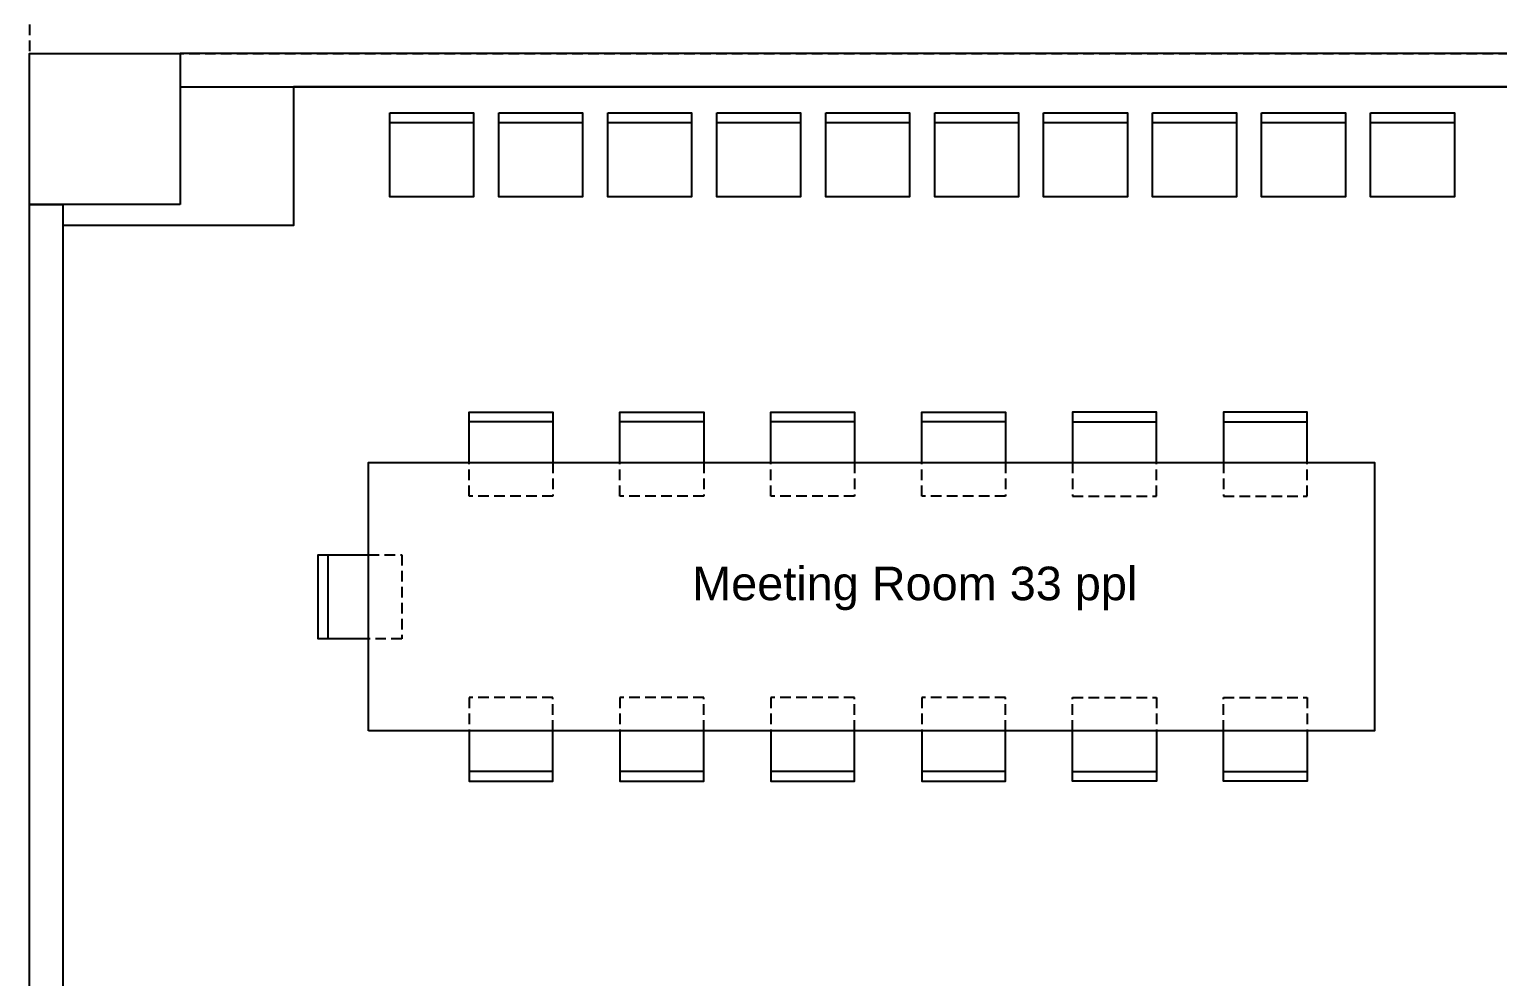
# Model space of a CAD drawing. Header units: centimetres. Extents: x -2363 to 10982, y -15317 to 6533.
# Drawn here: x -585 to 290, y 4097 to 4661 of the extents above; entities that cross this region are included whole.
import ezdxf

# ---------------------------------------------------------------- set-up
doc = ezdxf.new("R2010")
doc.units = ezdxf.units.CM
doc.header["$MEASUREMENT"] = 0
doc.linetypes.add('DASHED2', pattern=[9.525, 6.35, -3.175])
for name, color, linetype in [('00_Meeting rooms', 1, 'Continuous'), ('00_Walls', 6, 'Continuous'), ('01_Legends', 1, 'Continuous'), ('01_Office_Furnitures', 7, 'Continuous'), ('02_Temperature check station', 171, 'Continuous')]:
    doc.layers.add(name, color=color, linetype=linetype)
doc.styles.add('CHINA', font='QTXT', dxfattribs={"bigfont": 'AE.SHX'})

msp = doc.modelspace()

# ---------------------------------------------------------------- linework, layer by layer
at = {"layer": '00_Meeting rooms'}
msp.add_lwpolyline([(-565.49, 3692.15), (222.37, 3692.16), (222.37, 4017.16), (454.51, 4017.16), (454.51, 4557.15), (374.51, 4557.16), (374.51, 4627.16), (-427.99, 4627.16), (-427.99, 4544.66), (-565.49, 4544.66), (-565.49, 3847.16), (-495.91, 3847.17), (-495.91, 3757.17), (-565.49, 3757.16)], close=True, dxfattribs=at)
at = {"layer": '00_Walls'}
for p, q in [((374.51, 4647.16), (-495.49, 4647.17)), ((-495.49, 4647.17), (-495.49, 4627.16)), ((-495.49, 4627.16), (374.51, 4627.16)), ((-565.49, 4557.16), (-565.49, 4544.66))]:
    msp.add_line(p, q, dxfattribs=at)
for points in [[(-495.49, 4557.17), (-585.49, 4557.17), (-585.49, 4647.17), (-495.49, 4647.17)], [(-565.49, 3847.16), (-585.49, 3847.16), (-585.49, 4557.16), (-565.49, 4557.16)]]:
    msp.add_lwpolyline(points, close=True, dxfattribs=at)
at = {"layer": '01_Office_Furnitures'}
for points in [[(-370.49, 4611.65), (-320.49, 4611.65), (-320.49, 4561.65), (-370.49, 4561.65)], [(-370.49, 4611.65), (-320.49, 4611.65), (-320.49, 4605.83), (-370.49, 4605.83)], [(-305.49, 4611.65), (-255.49, 4611.65), (-255.49, 4561.65), (-305.49, 4561.65)], [(-305.49, 4611.65), (-255.49, 4611.65), (-255.49, 4605.83), (-305.49, 4605.83)], [(-240.49, 4611.65), (-190.49, 4611.65), (-190.49, 4561.65), (-240.49, 4561.65)], [(-240.49, 4611.65), (-190.49, 4611.65), (-190.49, 4605.83), (-240.49, 4605.83)], [(-175.49, 4611.65), (-125.49, 4611.65), (-125.49, 4561.65), (-175.49, 4561.65)], [(-175.49, 4611.65), (-125.49, 4611.65), (-125.49, 4605.83), (-175.49, 4605.83)], [(-110.49, 4611.65), (-60.49, 4611.65), (-60.49, 4561.65), (-110.49, 4561.65)], [(-110.49, 4611.65), (-60.49, 4611.65), (-60.49, 4605.83), (-110.49, 4605.83)], [(-45.49, 4611.65), (4.51, 4611.65), (4.51, 4561.65), (-45.49, 4561.65)], [(-45.49, 4611.65), (4.51, 4611.65), (4.51, 4605.83), (-45.49, 4605.83)], [(19.51, 4611.65), (69.51, 4611.65), (69.51, 4561.65), (19.51, 4561.65)], [(19.51, 4611.65), (69.51, 4611.65), (69.51, 4605.83), (19.51, 4605.83)], [(84.51, 4611.65), (134.51, 4611.65), (134.51, 4561.65), (84.51, 4561.65)], [(84.51, 4611.65), (134.51, 4611.65), (134.51, 4605.83), (84.51, 4605.83)], [(149.51, 4611.65), (199.51, 4611.65), (199.51, 4561.65), (149.51, 4561.65)], [(149.51, 4611.65), (199.51, 4611.65), (199.51, 4605.83), (149.51, 4605.83)], [(214.51, 4611.65), (264.51, 4611.65), (264.51, 4561.65), (214.51, 4561.65)], [(214.51, 4611.65), (264.51, 4611.65), (264.51, 4605.83), (214.51, 4605.83)], [(-383.25, 4243.28), (-383.25, 4403.28), (216.75, 4403.28), (216.75, 4243.28)]]:
    msp.add_lwpolyline(points, close=True, dxfattribs=at)
at = {"layer": '01_Office_Furnitures', "linetype": 'ByBlock'}
for points in [[(-323.25, 4403.28), (-323.25, 4433.28), (-273.25, 4433.28), (-273.25, 4403.28)], [(-233.25, 4403.28), (-233.25, 4433.28), (-183.25, 4433.28), (-183.25, 4403.28)], [(-143.25, 4403.28), (-143.25, 4433.28), (-93.25, 4433.28), (-93.25, 4403.28)], [(-53.25, 4403.28), (-53.25, 4433.28), (-3.25, 4433.28), (-3.25, 4403.28)], [(86.75, 4403.28), (86.75, 4433.28), (36.75, 4433.28), (36.75, 4403.28)], [(176.75, 4403.28), (176.75, 4433.28), (126.75, 4433.28), (126.75, 4403.28)], [(-273.25, 4427.45), (-323.25, 4427.45)], [(-183.25, 4427.45), (-233.25, 4427.45)], [(-93.25, 4427.45), (-143.25, 4427.45)], [(-3.25, 4427.45), (-53.25, 4427.45)], [(36.75, 4427.45), (86.75, 4427.45)], [(126.75, 4427.45), (176.75, 4427.45)], [(-383.25, 4298.28), (-413.25, 4298.28), (-413.25, 4348.28), (-383.25, 4348.28)], [(-407.43, 4348.28), (-407.43, 4298.28)], [(-323.25, 4243.28), (-323.25, 4213.28), (-273.25, 4213.28), (-273.25, 4243.28)], [(-233.25, 4243.28), (-233.25, 4213.28), (-183.25, 4213.28), (-183.25, 4243.28)], [(-143.25, 4243.28), (-143.25, 4213.28), (-93.25, 4213.28), (-93.25, 4243.28)], [(-53.25, 4243.28), (-53.25, 4213.28), (-3.25, 4213.28), (-3.25, 4243.28)], [(86.75, 4243.28), (86.75, 4213.28), (36.75, 4213.28), (36.75, 4243.28)], [(176.75, 4243.28), (176.75, 4213.28), (126.75, 4213.28), (126.75, 4243.28)], [(-273.25, 4219.1), (-323.25, 4219.1)], [(-183.25, 4219.1), (-233.25, 4219.1)], [(-93.25, 4219.1), (-143.25, 4219.1)], [(-3.25, 4219.1), (-53.25, 4219.1)], [(36.75, 4219.1), (86.75, 4219.1)], [(126.75, 4219.1), (176.75, 4219.1)]]:
    msp.add_lwpolyline(points, dxfattribs=at)
at = {"layer": '01_Office_Furnitures', "linetype": 'DASHED2'}
for points in [[(-273.25, 4403.28), (-273.25, 4383.28), (-323.25, 4383.28), (-323.25, 4403.28)], [(-183.25, 4403.28), (-183.25, 4383.28), (-233.25, 4383.28), (-233.25, 4403.28)], [(-93.25, 4403.28), (-93.25, 4383.28), (-143.25, 4383.28), (-143.25, 4403.28)], [(-3.25, 4403.28), (-3.25, 4383.28), (-53.25, 4383.28), (-53.25, 4403.28)], [(36.75, 4403.28), (36.75, 4383.28), (86.75, 4383.28), (86.75, 4403.28)], [(126.75, 4403.28), (126.75, 4383.28), (176.75, 4383.28), (176.75, 4403.28)], [(-383.25, 4348.28), (-363.25, 4348.28), (-363.25, 4298.28), (-383.25, 4298.28)], [(-273.25, 4243.28), (-273.25, 4263.28), (-323.25, 4263.28), (-323.25, 4243.28)], [(-183.25, 4243.28), (-183.25, 4263.28), (-233.25, 4263.28), (-233.25, 4243.28)], [(-93.25, 4243.28), (-93.25, 4263.28), (-143.25, 4263.28), (-143.25, 4243.28)], [(-3.25, 4243.28), (-3.25, 4263.28), (-53.25, 4263.28), (-53.25, 4243.28)], [(36.75, 4243.28), (36.75, 4263.28), (86.75, 4263.28), (86.75, 4243.28)], [(126.75, 4243.28), (126.75, 4263.28), (176.75, 4263.28), (176.75, 4243.28)]]:
    msp.add_lwpolyline(points, dxfattribs=at)
at = {"layer": '02_Temperature check station', "linetype": 'DASHED2', "lineweight": -3, "transparency": 33554687}
msp.add_lwpolyline([(-585.49, 4647.17), (1614.87, 4647.17), (1614.87, 5693.08), (-585.49, 5693.08)], close=True, dxfattribs=at)

# ---------------------------------------------------------------- texts
at = {"layer": '01_Legends', "insert": (-190.16, 4341.22), "char_height": 20, "attachment_point": 1, "style": 'CHINA'}
msp.add_mtext_dynamic_manual_height_columns('{\\fSansSerif|b0|i0|c2|p2;Meeting Room 33 ppl}', width=260.494, gutter_width=1, heights=[51.81], dxfattribs=at)

doc.saveas('drawing.dxf')
